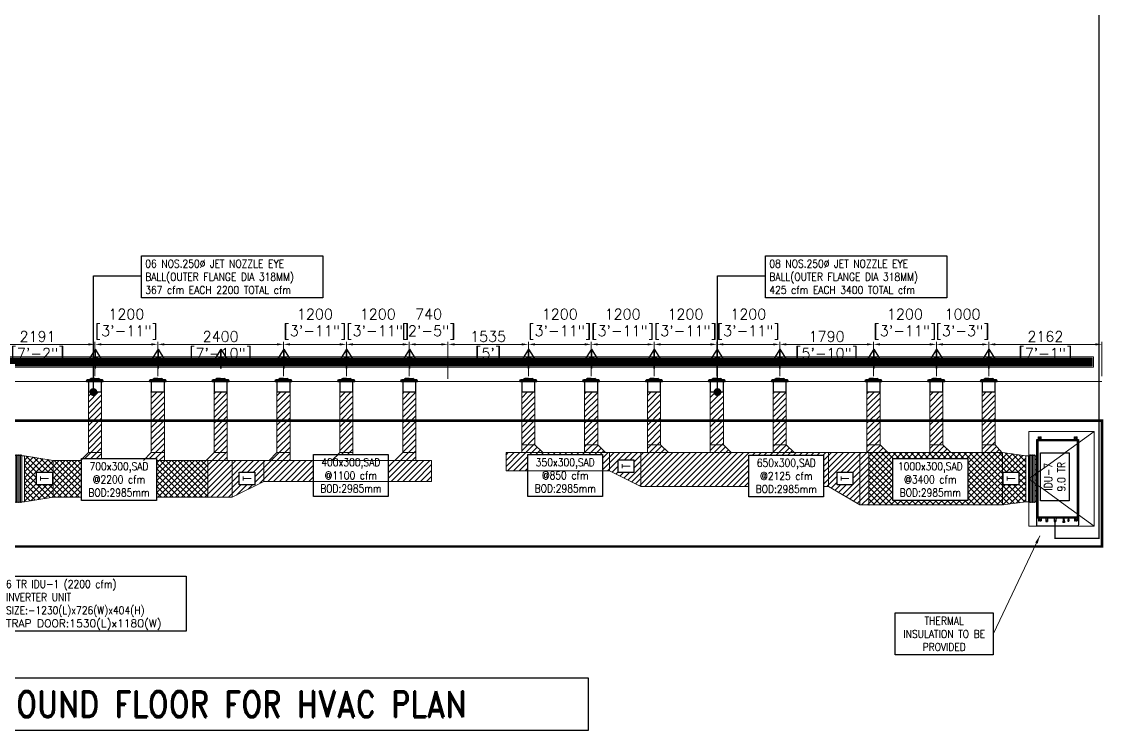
# Model space of a CAD drawing. Header units: millimetres. Extents: x -330573 to 5697, y 22061 to 198972.
# Drawn here: x -96423 to -75773, y 22061 to 35592 of the extents above; entities that cross this region are included whole.
import ezdxf

# ---------------------------------------------------------------- set-up
doc = ezdxf.new("R2010")
doc.units = ezdxf.units.MM
for name, color, linetype, lineweight in [('MECH. EQUIPMENT', 8, 'Continuous', 0), ('VL-AC-ACCOUSTIC INSULATION', 32, 'Continuous', 25), ('VL-AC-DIM', 20, 'Continuous', 25), ('VL-AC-EQUIPMENT', 5, 'Continuous', 25), ('VL-AC-EQUIPMENT TEXT', 7, 'Continuous', 25), ('VL-AC-RAT', 1, 'Continuous', 5), ('VL-AC-SA', 6, 'Continuous', 5), ('VL-AC-SA_TEXT_50', 7, 'Continuous', 25), ('VL-AC-SAT', 72, 'Continuous', 25), ('VL-AC-UNIT TRAP DOOR', 40, 'Continuous', 18), ('VL-AC-VRF PIPE', 152, 'Continuous', 30), ('VL-FC', 21, 'Continuous', 18)]:
    doc.layers.add(name, color=color, linetype=linetype, lineweight=lineweight)
doc.styles.add('50', font='arial.ttf', dxfattribs={"height": 75})
doc.styles.add('ROMANS', font='romans.shx', dxfattribs={"height": 200})
doc.styles.add('VOLTAS - ROMAND', font='romand.shx', dxfattribs={"width": 0.85})
doc.dimstyles.new('Dim50', dxfattribs={"dimtxt": 75, "dimasz": 75, "dimexe": 50, "dimexo": 50, "dimgap": 0.09, "dimtad": 0, "dimdec": 0, "dimzin": 0, "dimdsep": 46, "dimtxsty": '50', "dimblk": 'ARCHTICK', "dimcen": 0.09, "dimdle": 50, "dimclrd": 8, "dimclre": 8, "dimclrt": 2, "dimadec": 0, "dimazin": 0, "dimtfac": 1, "dimtdec": 0, "dimtofl": 0, "dimtmove": 0, "dimatfit": 3, "dimldrblk": 'DOT', "dimfxl": 1, "dimtolj": 1, "dimtzin": 0, "dimlwe": -1, "dimarcsym": 0})
doc.dimstyles.new('VL_DIM', dxfattribs={"dimscale": 1.25, "dimtxt": 200, "dimasz": 125, "dimexe": 50, "dimexo": 50, "dimgap": 50, "dimtad": 1, "dimdec": 0, "dimrnd": 1, "dimzin": 9, "dimdsep": 46, "dimtxsty": 'ROMANS', "dimcen": 0.09, "dimdle": 35, "dimclrd": 7, "dimclre": 7, "dimclrt": 7, "dimadec": 0, "dimazin": 0, "dimtfac": 1, "dimtdec": 0, "dimtmove": 2, "dimatfit": 3, "dimfxl": 1, "dimtolj": 1, "dimtzin": 0, "dimlwd": 15, "dimlwe": 15, "dimarcsym": 1})

# ---------------------------------------------------------------- blocks, each defined once
blk = doc.blocks.new('*U96')
at = {"color": 8}
for p, q in [((30, 66), (33244, 66)), ((30, 54), (33244, 54)), ((30, 42), (33244, 42)), ((30, 30), (33244, 30)), ((30, 18), (33244, 18)), ((30, 6), (33244, 6)), ((30, -6), (33244, -6)), ((30, -18), (33244, -18)), ((30, -30), (33244, -30)), ((30, -42), (33244, -42)), ((30, -54), (33244, -54))]:
    blk.add_line(p, q, dxfattribs=at)
for points in [[(5, 105), (5, -95), (33269, -95), (33269, 105)], [(30, 80), (30, -70), (33244, -70), (33244, 80)]]:
    blk.add_lwpolyline(points, close=True)
blk = doc.blocks.new('*D256')
at = {"layer": 'Defpoints', "color": 0, "transparency": 16777216}
for p in [(-77961, 29430), (-77961, 28776), (-75799, 28776)]:
    blk.add_point(p, dxfattribs=at)
at = {"layer": 'VL-AC-DIM', "color": 7, "lineweight": 15, "transparency": 16777216}
for p, q in [((-77961, 28826), (-77961, 29480)), ((-75924, 29430), (-77836, 29430)), ((-75799, 28826), (-75799, 29480))]:
    blk.add_line(p, q, dxfattribs=at)
at = {"layer": 'VL-AC-DIM', "color": 7, "transparency": 16777216}
for points in [[(-77836, 29451), (-77836, 29409), (-77961, 29430)], [(-75924, 29451), (-75924, 29409), (-75799, 29430)]]:
    blk.add_solid(points, dxfattribs=at)
at = {"layer": 'VL-AC-DIM', "color": 7, "transparency": 16777216, "char_height": 200, "attachment_point": 5, "style": 'ROMANS'}
for s, insert in [('\\A1;2162', (-76880, 29580)), ('\\A1;[7\'-1"]', (-76880, 29227))]:
    blk.add_mtext(s, dxfattribs=dict(at, insert=insert))
blk = doc.blocks.new('*D257')
at = {"layer": 'Defpoints', "color": 0, "transparency": 16777216}
for p in [(-78961, 29430), (-78961, 28776), (-77961, 28776)]:
    blk.add_point(p, dxfattribs=at)
at = {"layer": 'VL-AC-DIM', "color": 7, "lineweight": 15, "transparency": 16777216}
for p, q in [((-78961, 28826), (-78961, 29480)), ((-78086, 29430), (-78836, 29430)), ((-77961, 28826), (-77961, 29480))]:
    blk.add_line(p, q, dxfattribs=at)
at = {"layer": 'VL-AC-DIM', "color": 7, "transparency": 16777216}
for points in [[(-78836, 29451), (-78836, 29409), (-78961, 29430)], [(-78086, 29451), (-78086, 29409), (-77961, 29430)]]:
    blk.add_solid(points, dxfattribs=at)
at = {"layer": 'VL-AC-DIM', "color": 7, "transparency": 16777216, "char_height": 200, "attachment_point": 5, "style": 'ROMANS'}
for s, insert in [('\\A1;1000', (-78461, 30007)), ('\\A1;[3\'-3"]', (-78461, 29655))]:
    blk.add_mtext(s, dxfattribs=dict(at, insert=insert))
blk = doc.blocks.new('*D258')
at = {"layer": 'Defpoints', "color": 0, "transparency": 16777216}
for p in [(-80161, 29430), (-80161, 28776), (-78961, 28776)]:
    blk.add_point(p, dxfattribs=at)
at = {"layer": 'VL-AC-DIM', "color": 7, "lineweight": 15, "transparency": 16777216}
for p, q in [((-80161, 28826), (-80161, 29480)), ((-79086, 29430), (-80036, 29430)), ((-78961, 28826), (-78961, 29480))]:
    blk.add_line(p, q, dxfattribs=at)
at = {"layer": 'VL-AC-DIM', "color": 7, "transparency": 16777216}
for points in [[(-80036, 29451), (-80036, 29409), (-80161, 29430)], [(-79086, 29451), (-79086, 29409), (-78961, 29430)]]:
    blk.add_solid(points, dxfattribs=at)
at = {"layer": 'VL-AC-DIM', "color": 7, "transparency": 16777216, "char_height": 200, "attachment_point": 5, "style": 'ROMANS'}
for s, insert in [('\\A1;1200', (-79561, 30007)), ('\\A1;[3\'-11"]', (-79561, 29655))]:
    blk.add_mtext(s, dxfattribs=dict(at, insert=insert))
blk = doc.blocks.new('*D259')
at = {"layer": 'Defpoints', "color": 0, "transparency": 16777216}
for p in [(-81951, 29430), (-81951, 28776), (-80161, 28776)]:
    blk.add_point(p, dxfattribs=at)
at = {"layer": 'VL-AC-DIM', "color": 7, "lineweight": 15, "transparency": 16777216}
for p, q in [((-81951, 28826), (-81951, 29480)), ((-80286, 29430), (-81826, 29430)), ((-80161, 28826), (-80161, 29480))]:
    blk.add_line(p, q, dxfattribs=at)
at = {"layer": 'VL-AC-DIM', "color": 7, "transparency": 16777216}
for points in [[(-81826, 29451), (-81826, 29409), (-81951, 29430)], [(-80286, 29451), (-80286, 29409), (-80161, 29430)]]:
    blk.add_solid(points, dxfattribs=at)
at = {"layer": 'VL-AC-DIM', "color": 7, "transparency": 16777216, "char_height": 200, "attachment_point": 5, "style": 'ROMANS'}
for s, insert in [('\\A1;1790', (-81056, 29580)), ('\\A1;[5\'-10"]', (-81056, 29227))]:
    blk.add_mtext(s, dxfattribs=dict(at, insert=insert))
blk = doc.blocks.new('*D260')
at = {"layer": 'Defpoints', "color": 0, "transparency": 16777216}
for p in [(-83151, 29430), (-83151, 28776), (-81951, 28776)]:
    blk.add_point(p, dxfattribs=at)
at = {"layer": 'VL-AC-DIM', "color": 7, "lineweight": 15, "transparency": 16777216}
for p, q in [((-83151, 28826), (-83151, 29480)), ((-82076, 29430), (-83026, 29430)), ((-81951, 28826), (-81951, 29480))]:
    blk.add_line(p, q, dxfattribs=at)
at = {"layer": 'VL-AC-DIM', "color": 7, "transparency": 16777216}
for points in [[(-83026, 29451), (-83026, 29409), (-83151, 29430)], [(-82076, 29451), (-82076, 29409), (-81951, 29430)]]:
    blk.add_solid(points, dxfattribs=at)
at = {"layer": 'VL-AC-DIM', "color": 7, "transparency": 16777216, "char_height": 200, "attachment_point": 5, "style": 'ROMANS'}
for s, insert in [('\\A1;1200', (-82551, 30007)), ('\\A1;[3\'-11"]', (-82551, 29655))]:
    blk.add_mtext(s, dxfattribs=dict(at, insert=insert))
blk = doc.blocks.new('*D261')
at = {"layer": 'Defpoints', "color": 0, "transparency": 16777216}
for p in [(-84350, 29430), (-84350, 28776), (-83151, 28776)]:
    blk.add_point(p, dxfattribs=at)
at = {"layer": 'VL-AC-DIM', "color": 7, "lineweight": 15, "transparency": 16777216}
for p, q in [((-84350, 28826), (-84350, 29480)), ((-83276, 29430), (-84225, 29430)), ((-83151, 28826), (-83151, 29480))]:
    blk.add_line(p, q, dxfattribs=at)
at = {"layer": 'VL-AC-DIM', "color": 7, "transparency": 16777216}
for points in [[(-84225, 29451), (-84225, 29409), (-84350, 29430)], [(-83276, 29451), (-83276, 29409), (-83151, 29430)]]:
    blk.add_solid(points, dxfattribs=at)
at = {"layer": 'VL-AC-DIM', "color": 7, "transparency": 16777216, "char_height": 200, "attachment_point": 5, "style": 'ROMANS'}
for s, insert in [('\\A1;1200', (-83751, 30007)), ('\\A1;[3\'-11"]', (-83751, 29655))]:
    blk.add_mtext(s, dxfattribs=dict(at, insert=insert))
blk = doc.blocks.new('*D262')
at = {"layer": 'Defpoints', "color": 0, "transparency": 16777216}
for p in [(-85550, 29430), (-85550, 28776), (-84350, 28776)]:
    blk.add_point(p, dxfattribs=at)
at = {"layer": 'VL-AC-DIM', "color": 7, "lineweight": 15, "transparency": 16777216}
for p, q in [((-85550, 28826), (-85550, 29480)), ((-84475, 29430), (-85425, 29430)), ((-84350, 28826), (-84350, 29480))]:
    blk.add_line(p, q, dxfattribs=at)
at = {"layer": 'VL-AC-DIM', "color": 7, "transparency": 16777216}
for points in [[(-85425, 29451), (-85425, 29409), (-85550, 29430)], [(-84475, 29451), (-84475, 29409), (-84350, 29430)]]:
    blk.add_solid(points, dxfattribs=at)
at = {"layer": 'VL-AC-DIM', "color": 7, "transparency": 16777216, "char_height": 200, "attachment_point": 5, "style": 'ROMANS'}
for s, insert in [('\\A1;1200', (-84950, 30007)), ('\\A1;[3\'-11"]', (-84950, 29655))]:
    blk.add_mtext(s, dxfattribs=dict(at, insert=insert))
blk = doc.blocks.new('*D263')
at = {"layer": 'Defpoints', "color": 0, "transparency": 16777216}
for p in [(-88284, 29430), (-88284, 28721), (-86750, 28776)]:
    blk.add_point(p, dxfattribs=at)
at = {"layer": 'VL-AC-DIM', "color": 7, "lineweight": 15, "transparency": 16777216}
for p, q in [((-88284, 28771), (-88284, 29480)), ((-86875, 29430), (-88159, 29430)), ((-86750, 28826), (-86750, 29480))]:
    blk.add_line(p, q, dxfattribs=at)
at = {"layer": 'VL-AC-DIM', "color": 7, "transparency": 16777216}
for points in [[(-88159, 29451), (-88159, 29409), (-88284, 29430)], [(-86875, 29451), (-86875, 29409), (-86750, 29430)]]:
    blk.add_solid(points, dxfattribs=at)
at = {"layer": 'VL-AC-DIM', "color": 7, "transparency": 16777216, "char_height": 200, "attachment_point": 5, "style": 'ROMANS'}
for s, insert in [('\\A1;1535', (-87517, 29580)), ("\\A1;[5']", (-87517, 29227))]:
    blk.add_mtext(s, dxfattribs=dict(at, insert=insert))
blk = doc.blocks.new('*D264')
at = {"layer": 'Defpoints', "color": 0, "transparency": 16777216}
for p in [(-89024, 29430), (-89024, 28776), (-88284, 28721)]:
    blk.add_point(p, dxfattribs=at)
at = {"layer": 'VL-AC-DIM', "color": 7, "lineweight": 15, "transparency": 16777216}
for p, q in [((-89024, 28826), (-89024, 29480)), ((-88409, 29430), (-88899, 29430)), ((-88284, 28771), (-88284, 29480))]:
    blk.add_line(p, q, dxfattribs=at)
at = {"layer": 'VL-AC-DIM', "color": 7, "transparency": 16777216}
for points in [[(-88899, 29451), (-88899, 29409), (-89024, 29430)], [(-88409, 29451), (-88409, 29409), (-88284, 29430)]]:
    blk.add_solid(points, dxfattribs=at)
at = {"layer": 'VL-AC-DIM', "color": 7, "transparency": 16777216, "char_height": 200, "attachment_point": 5, "style": 'ROMANS'}
for s, insert in [('\\A1;740', (-88654, 30007)), ('\\A1;[2\'-5"]', (-88654, 29655))]:
    blk.add_mtext(s, dxfattribs=dict(at, insert=insert))
blk = doc.blocks.new('*D265')
at = {"layer": 'Defpoints', "color": 0, "transparency": 16777216}
for p in [(-90224, 29430), (-90224, 28776), (-89024, 28776)]:
    blk.add_point(p, dxfattribs=at)
at = {"layer": 'VL-AC-DIM', "color": 7, "lineweight": 15, "transparency": 16777216}
for p, q in [((-90224, 28826), (-90224, 29480)), ((-89149, 29430), (-90099, 29430)), ((-89024, 28826), (-89024, 29480))]:
    blk.add_line(p, q, dxfattribs=at)
at = {"layer": 'VL-AC-DIM', "color": 7, "transparency": 16777216}
for points in [[(-90099, 29451), (-90099, 29409), (-90224, 29430)], [(-89149, 29451), (-89149, 29409), (-89024, 29430)]]:
    blk.add_solid(points, dxfattribs=at)
at = {"layer": 'VL-AC-DIM', "color": 7, "transparency": 16777216, "char_height": 200, "attachment_point": 5, "style": 'ROMANS'}
for s, insert in [('\\A1;1200', (-89624, 30007)), ('\\A1;[3\'-11"]', (-89624, 29655))]:
    blk.add_mtext(s, dxfattribs=dict(at, insert=insert))
blk = doc.blocks.new('*D266')
at = {"layer": 'Defpoints', "color": 0, "transparency": 16777216}
for p in [(-91424, 29430), (-91424, 28776), (-90224, 28776)]:
    blk.add_point(p, dxfattribs=at)
at = {"layer": 'VL-AC-DIM', "color": 7, "lineweight": 15, "transparency": 16777216}
for p, q in [((-91424, 28826), (-91424, 29480)), ((-90349, 29430), (-91299, 29430)), ((-90224, 28826), (-90224, 29480))]:
    blk.add_line(p, q, dxfattribs=at)
at = {"layer": 'VL-AC-DIM', "color": 7, "transparency": 16777216}
for points in [[(-91299, 29451), (-91299, 29409), (-91424, 29430)], [(-90349, 29451), (-90349, 29409), (-90224, 29430)]]:
    blk.add_solid(points, dxfattribs=at)
at = {"layer": 'VL-AC-DIM', "color": 7, "transparency": 16777216, "char_height": 200, "attachment_point": 5, "style": 'ROMANS'}
for s, insert in [('\\A1;1200', (-90824, 30007)), ('\\A1;[3\'-11"]', (-90824, 29655))]:
    blk.add_mtext(s, dxfattribs=dict(at, insert=insert))
blk = doc.blocks.new('*D267')
at = {"layer": 'Defpoints', "color": 0, "transparency": 16777216}
for p in [(-93824, 29430), (-93824, 28776), (-91424, 28776)]:
    blk.add_point(p, dxfattribs=at)
at = {"layer": 'VL-AC-DIM', "color": 7, "lineweight": 15, "transparency": 16777216}
for p, q in [((-93824, 28826), (-93824, 29480)), ((-91549, 29430), (-93699, 29430)), ((-91424, 28826), (-91424, 29480))]:
    blk.add_line(p, q, dxfattribs=at)
at = {"layer": 'VL-AC-DIM', "color": 7, "transparency": 16777216}
for points in [[(-93699, 29451), (-93699, 29409), (-93824, 29430)], [(-91549, 29451), (-91549, 29409), (-91424, 29430)]]:
    blk.add_solid(points, dxfattribs=at)
at = {"layer": 'VL-AC-DIM', "color": 7, "transparency": 16777216, "char_height": 200, "attachment_point": 5, "style": 'ROMANS'}
for s, insert in [('\\A1;2400', (-92624, 29580)), ('\\A1;[7\'-10"]', (-92624, 29227))]:
    blk.add_mtext(s, dxfattribs=dict(at, insert=insert))
blk = doc.blocks.new('*D268')
at = {"layer": 'Defpoints', "color": 0, "transparency": 16777216}
for p in [(-95024, 29430), (-95024, 28776), (-93824, 28776)]:
    blk.add_point(p, dxfattribs=at)
at = {"layer": 'VL-AC-DIM', "color": 7, "lineweight": 15, "transparency": 16777216}
for p, q in [((-95024, 28826), (-95024, 29480)), ((-93949, 29430), (-94899, 29430)), ((-93824, 28826), (-93824, 29480))]:
    blk.add_line(p, q, dxfattribs=at)
at = {"layer": 'VL-AC-DIM', "color": 7, "transparency": 16777216}
for points in [[(-94899, 29451), (-94899, 29409), (-95024, 29430)], [(-93949, 29451), (-93949, 29409), (-93824, 29430)]]:
    blk.add_solid(points, dxfattribs=at)
at = {"layer": 'VL-AC-DIM', "color": 7, "transparency": 16777216, "char_height": 200, "attachment_point": 5, "style": 'ROMANS'}
for s, insert in [('\\A1;1200', (-94424, 30007)), ('\\A1;[3\'-11"]', (-94424, 29655))]:
    blk.add_mtext(s, dxfattribs=dict(at, insert=insert))
blk = doc.blocks.new('*D269')
at = {"layer": 'Defpoints', "color": 0, "transparency": 16777216}
for p in [(-97214, 29430), (-97214, 28776), (-95024, 28776)]:
    blk.add_point(p, dxfattribs=at)
at = {"layer": 'VL-AC-DIM', "color": 7, "lineweight": 15, "transparency": 16777216}
for p, q in [((-97214, 28826), (-97214, 29480)), ((-95149, 29430), (-97089, 29430)), ((-95024, 28826), (-95024, 29480))]:
    blk.add_line(p, q, dxfattribs=at)
at = {"layer": 'VL-AC-DIM', "color": 7, "transparency": 16777216}
for points in [[(-97089, 29451), (-97089, 29409), (-97214, 29430)], [(-95149, 29451), (-95149, 29409), (-95024, 29430)]]:
    blk.add_solid(points, dxfattribs=at)
at = {"layer": 'VL-AC-DIM', "color": 7, "transparency": 16777216, "char_height": 200, "attachment_point": 5, "style": 'ROMANS'}
for s, insert in [('\\A1;2191', (-96119, 29580)), ('\\A1;[7\'-2"]', (-96119, 29227))]:
    blk.add_mtext(s, dxfattribs=dict(at, insert=insert))
blk = doc.blocks.new('VL EQUIPMENT')
at = {"layer": 'MECH. EQUIPMENT'}
for p, q in [((12041, 41995), (12073, 41995)), ((12073, 41115), (12073, 41995)), ((12098, 41115), (12098, 41995)), ((12123, 41115), (12123, 41995)), ((12148, 41115), (12148, 41995)), ((12173, 41115), (12173, 41995)), ((12198, 41115), (12198, 41995)), ((12041, 41115), (12073, 41115))]:
    blk.add_line(p, q, dxfattribs=at)
for points in [[(12073, 41995), (12085, 42010), (12098, 41995)], [(12098, 41995), (12110, 42010), (12123, 41995)], [(12123, 41995), (12135, 42010), (12148, 41995)], [(12148, 41995), (12160, 42010), (12173, 41995)], [(12173, 41995), (12185, 42010), (12198, 41995)], [(12073, 41115), (12085, 41100), (12098, 41115)], [(12098, 41115), (12110, 41100), (12123, 41115)], [(12123, 41115), (12135, 41100), (12148, 41115)], [(12148, 41115), (12160, 41100), (12173, 41115)], [(12173, 41115), (12185, 41100), (12198, 41115)]]:
    blk.add_lwpolyline(points, dxfattribs=at)
for centre in [(12061, 41988), (12061, 41928), (12061, 41828), (12061, 41728), (12061, 41628), (12061, 41528), (12061, 41428), (12061, 41328), (12061, 41228), (12061, 41126)]:
    blk.add_circle(centre, 1.45, dxfattribs=at)
at = {"layer": 'VL-AC-EQUIPMENT'}
for p, q in [((11290, 42359), (11271, 42359)), ((11271, 42309), (11271, 42359)), ((11288, 42343), (11290, 42343)), ((11290, 42359), (11290, 42343)), ((11321, 42359), (11302, 42359)), ((11302, 42359), (11302, 42343)), ((11302, 42343), (11304, 42343)), ((11321, 42309), (11321, 42359)), ((11959, 42309), (11959, 42359)), ((11978, 42359), (11959, 42359)), ((11976, 42343), (11978, 42343)), ((11978, 42359), (11978, 42343)), ((12009, 42359), (11990, 42359)), ((11990, 42359), (11990, 42343)), ((11990, 42343), (11992, 42343)), ((12009, 42309), (12009, 42359)), ((11271, 42269), (11246, 42269)), ((11286, 42284), (11286, 42309)), ((11304, 42329), (11288, 42329)), ((11992, 42329), (11976, 42329)), ((12001, 42284), (12001, 42309)), ((12016, 42269), (12041, 42269)), ((11271, 40841), (11246, 40841)), ((11271, 40801), (11271, 40751)), ((11290, 40751), (11271, 40751)), ((11286, 40826), (11286, 40801)), ((11288, 40781), (11304, 40781)), ((11290, 40767), (11288, 40767)), ((11290, 40751), (11290, 40767)), ((11302, 40751), (11302, 40767)), ((11321, 40751), (11302, 40751)), ((11321, 40801), (11321, 40751)), ((11428, 40762), (11447, 40762)), ((11428, 40762), (11428, 40744)), ((11447, 40744), (11428, 40744)), ((11431, 40778), (11445, 40778)), ((11431, 40778), (11431, 40764)), ((11431, 40764), (11445, 40764)), ((11432, 40764), (11432, 40762)), ((11433, 40801), (11433, 40778)), ((11442, 40767), (11440, 40767)), ((11443, 40801), (11443, 40778)), ((11444, 40764), (11444, 40762)), ((11445, 40778), (11445, 40764)), ((11447, 40762), (11447, 40744)), ((11514, 40749), (11514, 40723)), ((11514, 40749), (11543, 40749)), ((11514, 40723), (11543, 40723)), ((11517, 40771), (11517, 40754)), ((11517, 40771), (11540, 40771)), ((11517, 40754), (11540, 40754)), ((11518, 40754), (11518, 40749)), ((11521, 40801), (11521, 40771)), ((11537, 40801), (11537, 40771)), ((11540, 40771), (11540, 40754)), ((11540, 40754), (11540, 40749)), ((11543, 40749), (11543, 40723)), ((11673, 40801), (11674, 40768)), ((11706, 40768), (11674, 40768)), ((11674, 40768), (11674, 40743)), ((11706, 40743), (11674, 40743)), ((11707, 40801), (11706, 40768)), ((11706, 40768), (11706, 40743)), ((11834, 40801), (11835, 40768)), ((11867, 40768), (11835, 40768)), ((11835, 40768), (11835, 40743)), ((11867, 40743), (11835, 40743)), ((11868, 40801), (11867, 40768)), ((11867, 40768), (11867, 40743)), ((11959, 40801), (11959, 40751)), ((11978, 40751), (11959, 40751)), ((11976, 40781), (11992, 40781)), ((11978, 40767), (11976, 40767)), ((11978, 40751), (11978, 40767)), ((11990, 40751), (11990, 40767)), ((11992, 40767), (11990, 40767)), ((12009, 40751), (11990, 40751)), ((12001, 40826), (12001, 40801)), ((12009, 40801), (12009, 40751)), ((12016, 40841), (12041, 40841))]:
    blk.add_line(p, q, dxfattribs=at)
at = {"layer": 'VL-AC-EQUIPMENT', "flags": 128}
for points in [[(12041, 42309), (11246, 42309), (11246, 40801), (12041, 40801)], [(12016, 42284), (11271, 42284), (11271, 40826), (12016, 40826)]]:
    blk.add_lwpolyline(points, close=True, dxfattribs=at)
blk.add_lwpolyline([(11246, 40801), (11246, 40676, 0.414214), (11271, 40651), (12016, 40651, 0.414214), (12041, 40676), (12041, 40801)], format="xyb", dxfattribs=at)
at = {"layer": 'VL-AC-EQUIPMENT'}
for centre, start, end in [((11288, 42336), 90, 270), ((11304, 42336), 270, 90), ((11976, 42336), 90, 270), ((11992, 42336), 270, 90), ((11288, 40774), 90, 270), ((11304, 40774), 270, 90), ((11976, 40774), 90, 270), ((11992, 40774), 270, 90)]:
    blk.add_arc(centre, 7, start, end, dxfattribs=at)
blk = doc.blocks.new('VL 6 TR INVERTER UNIT')
at = {"layer": 'MECH. EQUIPMENT'}
for p, q in [((-97136, 27304), (-97104, 27304)), ((-97104, 27304), (-97104, 26424)), ((-97079, 27304), (-97079, 26424)), ((-97054, 27304), (-97054, 26424)), ((-97029, 27304), (-97029, 26424)), ((-97004, 27304), (-97004, 26424)), ((-96979, 27304), (-96979, 26424)), ((-97136, 26424), (-97104, 26424))]:
    blk.add_line(p, q, dxfattribs=at)
for points in [[(-97104, 27304), (-97092, 27319), (-97079, 27304)], [(-97079, 27304), (-97067, 27319), (-97054, 27304)], [(-97054, 27304), (-97042, 27319), (-97029, 27304)], [(-97029, 27304), (-97017, 27319), (-97004, 27304)], [(-97004, 27304), (-96992, 27319), (-96979, 27304)], [(-97104, 26424), (-97092, 26409), (-97079, 26424)], [(-97079, 26424), (-97067, 26409), (-97054, 26424)], [(-97054, 26424), (-97042, 26409), (-97029, 26424)], [(-97029, 26424), (-97017, 26409), (-97004, 26424)], [(-97004, 26424), (-96992, 26409), (-96979, 26424)]]:
    blk.add_lwpolyline(points, dxfattribs=at)
for centre in [(-97116, 27293), (-97116, 27191), (-97116, 27091), (-97116, 26991), (-97116, 26891), (-97116, 26791), (-97116, 26691), (-97116, 26591), (-97116, 26491), (-97116, 26431)]:
    blk.add_circle(centre, 1.45, dxfattribs=at)
at = {"layer": 'VL-AC-EQUIPMENT'}
for p, q in [((-97837, 27479), (-97837, 27529)), ((-97818, 27529), (-97837, 27529)), ((-97822, 27454), (-97822, 27479)), ((-97818, 27513), (-97820, 27513)), ((-97820, 27499), (-97804, 27499)), ((-97818, 27529), (-97818, 27513)), ((-97806, 27529), (-97806, 27513)), ((-97787, 27529), (-97806, 27529)), ((-97787, 27479), (-97787, 27529)), ((-97695, 27536), (-97714, 27536)), ((-97714, 27518), (-97714, 27536)), ((-97714, 27518), (-97695, 27518)), ((-97711, 27516), (-97711, 27518)), ((-97711, 27516), (-97697, 27516)), ((-97711, 27502), (-97711, 27516)), ((-97711, 27502), (-97697, 27502)), ((-97709, 27479), (-97709, 27502)), ((-97701, 27513), (-97703, 27513)), ((-97700, 27479), (-97700, 27502)), ((-97698, 27516), (-97698, 27518)), ((-97697, 27502), (-97697, 27516)), ((-97695, 27518), (-97695, 27536)), ((-97628, 27531), (-97628, 27557)), ((-97628, 27557), (-97599, 27557)), ((-97628, 27531), (-97599, 27531)), ((-97625, 27509), (-97625, 27526)), ((-97625, 27526), (-97602, 27526)), ((-97625, 27509), (-97602, 27509)), ((-97624, 27526), (-97624, 27531)), ((-97621, 27479), (-97621, 27509)), ((-97605, 27479), (-97605, 27509)), ((-97602, 27526), (-97602, 27531)), ((-97602, 27509), (-97602, 27526)), ((-97599, 27531), (-97599, 27557)), ((-97469, 27479), (-97468, 27512)), ((-97436, 27537), (-97468, 27537)), ((-97468, 27512), (-97468, 27537)), ((-97436, 27512), (-97468, 27512)), ((-97436, 27512), (-97436, 27537)), ((-97435, 27479), (-97436, 27512)), ((-97275, 27512), (-97308, 27512)), ((-97308, 27479), (-97308, 27512)), ((-97275, 27537), (-97307, 27537)), ((-97307, 27512), (-97307, 27537)), ((-97275, 27512), (-97275, 27537)), ((-97275, 27479), (-97275, 27512)), ((-97218, 27479), (-97218, 27529)), ((-97199, 27529), (-97218, 27529)), ((-97199, 27513), (-97201, 27513)), ((-97201, 27499), (-97185, 27499)), ((-97199, 27529), (-97199, 27513)), ((-97187, 27529), (-97187, 27513)), ((-97168, 27529), (-97187, 27529)), ((-97185, 27513), (-97187, 27513)), ((-97176, 27454), (-97176, 27479)), ((-97168, 27479), (-97168, 27529)), ((-97837, 27439), (-97862, 27439)), ((-97161, 27439), (-97136, 27439)), ((-97837, 26289), (-97862, 26289)), ((-97837, 26249), (-97837, 26199)), ((-97822, 26274), (-97822, 26249)), ((-97804, 26229), (-97820, 26229)), ((-97787, 26249), (-97787, 26199)), ((-97218, 26249), (-97218, 26199)), ((-97185, 26229), (-97201, 26229)), ((-97176, 26274), (-97176, 26249)), ((-97168, 26249), (-97168, 26199)), ((-97161, 26289), (-97136, 26289)), ((-97818, 26199), (-97837, 26199)), ((-97820, 26215), (-97818, 26215)), ((-97818, 26199), (-97818, 26215)), ((-97806, 26199), (-97806, 26215)), ((-97806, 26215), (-97804, 26215)), ((-97787, 26199), (-97806, 26199)), ((-97199, 26199), (-97218, 26199)), ((-97201, 26215), (-97199, 26215)), ((-97199, 26199), (-97199, 26215)), ((-97187, 26215), (-97185, 26215)), ((-97187, 26199), (-97187, 26215)), ((-97168, 26199), (-97187, 26199))]:
    blk.add_line(p, q, dxfattribs=at)
at = {"layer": 'VL-AC-EQUIPMENT', "flags": 128}
blk.add_lwpolyline([(-97862, 27479), (-97862, 27604, -0.414214), (-97837, 27629), (-97161, 27629, -0.414214), (-97136, 27604), (-97136, 27479)], format="xyb", dxfattribs=at)
for points in [[(-97136, 26249), (-97862, 26249), (-97862, 27479), (-97136, 27479)], [(-97161, 26274), (-97837, 26274), (-97837, 27454), (-97161, 27454)]]:
    blk.add_lwpolyline(points, close=True, dxfattribs=at)
at = {"layer": 'VL-AC-EQUIPMENT'}
for centre, start, end in [((-97820, 27506), 90, 270), ((-97804, 27506), 270, 90), ((-97201, 27506), 90, 270), ((-97185, 27506), 270, 90), ((-97820, 26222), 90, 270), ((-97804, 26222), 270, 90), ((-97201, 26222), 90, 270), ((-97185, 26222), 270, 90)]:
    blk.add_arc(centre, 7, start, end, dxfattribs=at)
blk = doc.blocks.new('*D293')
at = {"layer": 'Defpoints', "color": 0, "transparency": 16777216}
for p in [(-85550, 29430), (-86750, 28776), (-85550, 28776)]:
    blk.add_point(p, dxfattribs=at)
at = {"layer": 'VL-AC-DIM', "color": 7, "lineweight": 15, "transparency": 16777216}
for p, q in [((-86750, 28826), (-86750, 29480)), ((-86625, 29430), (-85675, 29430)), ((-85550, 28826), (-85550, 29480))]:
    blk.add_line(p, q, dxfattribs=at)
at = {"layer": 'VL-AC-DIM', "color": 7, "transparency": 16777216}
for points in [[(-86625, 29451), (-86625, 29409), (-86750, 29430)], [(-85675, 29451), (-85675, 29409), (-85550, 29430)]]:
    blk.add_solid(points, dxfattribs=at)
at = {"layer": 'VL-AC-DIM', "color": 7, "transparency": 16777216, "char_height": 200, "attachment_point": 5, "style": 'ROMANS'}
for s, insert in [('\\A1;1200', (-86150, 30007)), ('\\A1;[3\'-11"]', (-86150, 29655))]:
    blk.add_mtext(s, dxfattribs=dict(at, insert=insert))
blk = doc.blocks.new('VL SA JET NOZZEL')
at = {"layer": 'VL-AC-SAT'}
for p, q in [((4, 562, 0), (-125, 350, 0)), ((-125, 350, 0), (4, 419, 0)), ((4, 562, 0), (4, 192, 0)), ((4, 192, 0), (4, 562, 0)), ((4, 562, 0), (134, 350, 0)), ((4, 562, 0), (4, 192, 0)), ((4, 192, 0), (4, 562, 0)), ((134, 350, 0), (4, 419, 0)), ((0, 0), (-70, 0)), ((0, 0), (70, 0)), ((-160, -40), (-147, -25)), ((160, -40), (-160, -40)), ((160, -40), (147, -25))]:
    blk.add_line(p, q, dxfattribs=at)
for points in [[(-160, -40), (-160, -55), (160, -55), (160, -40)], [(147, -25), (-147, -25)]]:
    blk.add_lwpolyline(points, dxfattribs=at)
at = {"layer": 'VL-AC-SAT', "elevation": 0}
blk.add_lwpolyline([(125, -255), (125, -55), (-125, -55), (-125, -255)], close=True, dxfattribs=at)
at = {"layer": 'VL-AC-SAT'}
for centre, start, end in [((-64, -42), 97.9087, 155.9574), ((64, -42), 24.0426, 82.0913)]:
    blk.add_arc(centre, 42.9, start, end, dxfattribs=at)

msp = doc.modelspace()

# ---------------------------------------------------------------- hatches: boundary and pattern name
at = {"layer": 'VL-AC-ACCOUSTIC INSULATION'}
h = msp.add_hatch(dxfattribs=at)
h.set_pattern_fill('ANSI31', color=8, scale=25)
h.paths.add_polyline_path([(-94898.6, 27363.7), (-95148.6, 27363.7), (-95298.6, 27213.7), (-94898.6, 27213.7)])
h.paths.add_polyline_path([(-94898.6, 28520.9), (-95148.6, 28520.9), (-95148.6, 27363.7), (-94898.6, 27363.7)])
h.paths.add_polyline_path([(-93698.6, 27363.7), (-93948.6, 27363.7), (-94098.6, 27213.7), (-93698.6, 27213.7)])
h.paths.add_polyline_path([(-93698.6, 28520.9), (-93948.6, 28520.9), (-93948.6, 27363.7), (-93698.6, 27363.7)])
h.paths.add_polyline_path([(-92498.6, 27363.7), (-92748.6, 27363.7), (-92898.6, 27213.7), (-92498.6, 27213.7)])
h.paths.add_polyline_path([(-92498.6, 28520.9), (-92748.6, 28520.9), (-92748.6, 27363.7), (-92498.6, 27363.7)])
h.paths.add_polyline_path([(-92402.4, 27213.7), (-92869.5, 27213.7), (-92869.5, 26513.7), (-92402.4, 26513.7)])
h.paths.add_polyline_path([(-91802.4, 27213.7), (-92402.4, 27213.7), (-92402.4, 26513.7), (-91802.4, 26813.7)])
h.paths.add_polyline_path([(-88598.9, 27213.7), (-91802.4, 27213.7), (-91802.4, 26813.7), (-88598.9, 26813.7)])
h.paths.add_polyline_path([(-91298.9, 27363.7), (-91548.9, 27363.7), (-91698.9, 27213.7), (-91298.9, 27213.7)])
h.paths.add_polyline_path([(-91298.9, 28520.9), (-91548.9, 28520.9), (-91548.9, 27363.7), (-91298.9, 27363.7)])
h.paths.add_polyline_path([(-90098.9, 27363.7), (-90348.9, 27363.7), (-90498.9, 27213.7), (-90098.9, 27213.7)])
h.paths.add_polyline_path([(-90098.9, 28520.9), (-90348.9, 28520.9), (-90348.9, 27363.7), (-90098.9, 27363.7)])
h.paths.add_polyline_path([(-88898.9, 27363.7), (-89148.9, 27363.7), (-89298.9, 27213.7), (-88898.9, 27213.7)])
h.paths.add_polyline_path([(-88898.9, 28520.9), (-89148.9, 28520.9), (-89148.9, 27363.7), (-88898.9, 27363.7)])
h = msp.add_hatch(dxfattribs=at)
h.set_pattern_fill('ANSI31', color=8, scale=25)
h.paths.add_polyline_path([(-77836, 27513.7), (-78086, 27513.7), (-78086, 27363.7), (-77711, 27363.7)])
h.paths.add_polyline_path([(-77836, 28520.9), (-78086, 28520.9), (-78086, 27513.7), (-77836, 27513.7)])
h.paths.add_polyline_path([(-78836, 27513.7), (-79086, 27513.7), (-79086, 27363.7), (-78686, 27363.7)])
h.paths.add_polyline_path([(-78836, 28520.9), (-79086, 28520.9), (-79086, 27513.7), (-78836, 27513.7)])
h.paths.add_polyline_path([(-80036, 27513.7), (-80286, 27513.7), (-80286, 27363.7), (-79886, 27363.7)])
h.paths.add_polyline_path([(-80036, 28520.9), (-80286, 28520.9), (-80286, 27513.7), (-80036, 27513.7)])
h.paths.add_polyline_path([(-80251.1, 27363.7), (-80421.3, 27363.7), (-80421.3, 26363.7), (-80251.1, 26363.7)])
h.paths.add_polyline_path([(-80421.3, 27363.7), (-81021.3, 27363.7), (-81021.3, 26713.7), (-80421.3, 26363.7)])
h.paths.add_polyline_path([(-81021.3, 27363.7), (-84600.7, 27363.7), (-84600.7, 26713.7), (-81021.3, 26713.7)])
h.paths.add_polyline_path([(-84600.7, 27363.7), (-85200.7, 27363.7), (-85200.7, 27013.7), (-84600.7, 26713.7)])
h.paths.add_polyline_path([(-85200.7, 27363.7), (-87174.5, 27363.7), (-87174.5, 27013.7), (-85200.7, 27013.7)])
h.paths.add_polyline_path([(-86624.5, 27513.7), (-86874.5, 27513.7), (-86874.5, 27363.7), (-86474.5, 27363.7)])
h.paths.add_polyline_path([(-86624.5, 28520.9), (-86874.5, 28520.9), (-86874.5, 27513.7), (-86624.5, 27513.7)])
h.paths.add_polyline_path([(-85425, 27513.7), (-85675, 27513.7), (-85675, 27363.7), (-85275, 27363.7)])
h.paths.add_polyline_path([(-85425, 28520.9), (-85675, 28520.9), (-85675, 27513.7), (-85425, 27513.7)])
h.paths.add_polyline_path([(-84225.4, 27513.7), (-84475.4, 27513.7), (-84475.4, 27363.7), (-84075.4, 27363.7)])
h.paths.add_polyline_path([(-84225.4, 28520.9), (-84475.4, 28520.9), (-84475.4, 27513.7), (-84225.4, 27513.7)])
h.paths.add_polyline_path([(-83025.8, 27513.7), (-83275.8, 27513.7), (-83275.8, 27363.7), (-82875.8, 27363.7)])
h.paths.add_polyline_path([(-83025.8, 28520.9), (-83275.8, 28520.9), (-83275.8, 27513.7), (-83025.8, 27513.7)])
h.paths.add_polyline_path([(-81826.2, 27513.7), (-82076.2, 27513.7), (-82076.2, 27363.7), (-81676.2, 27363.7)])
h.paths.add_polyline_path([(-81826.2, 28520.9), (-82076.2, 28520.9), (-82076.2, 27513.7), (-81826.2, 27513.7)])
at = {"layer": 'VL-AC-ACCOUSTIC INSULATION', "lineweight": -3}
h = msp.add_hatch(dxfattribs=at)
h.set_pattern_fill('ANSI37', color=256, scale=25)
h.paths.add_polyline_path([(-95819.5, 27213.7), (-96369.5, 27304), (-96369.5, 26424), (-95819.5, 26513.7)])
h.paths.add_polyline_path([(-92869.5, 27213.7), (-95819.5, 27213.7), (-95819.5, 26513.7), (-92869.5, 26513.7)])
h = msp.add_hatch(dxfattribs=at)
h.set_pattern_fill('ANSI37', color=256, scale=25)
h.paths.add_polyline_path([(-77251.1, 27303.7), (-77701.1, 27363.7), (-77701.1, 26363.7), (-77251.1, 26423.7)])
h.paths.add_polyline_path([(-77701.1, 27363.7), (-80251.1, 27363.7), (-80251.1, 26363.7), (-77701.1, 26363.7)])

# ---------------------------------------------------------------- linework, layer by layer
at = {"layer": 'VL-AC-SA'}
for points in [[(-95148.6, 28520.9), (-95148.6, 27363.7)], [(-94898.6, 28520.9), (-94898.6, 27213.7)], [(-93948.6, 28520.9), (-93948.6, 27363.7)], [(-93698.6, 28520.9), (-93698.6, 27213.7)], [(-92748.6, 28520.9), (-92748.6, 27363.7)], [(-92498.6, 28520.9), (-92498.6, 27213.7)], [(-91548.9, 28520.9), (-91548.9, 27363.7)], [(-91298.9, 28520.9), (-91298.9, 27213.7)], [(-90348.9, 28520.9), (-90348.9, 27363.7)], [(-90098.9, 28520.9), (-90098.9, 27213.7)], [(-89148.9, 28520.9), (-89148.9, 27363.7)], [(-88898.9, 28520.9), (-88898.9, 27213.7)], [(-80286, 28520.9), (-80286, 27363.7)], [(-80036, 28520.9), (-80036, 27513.7)], [(-79086, 28520.9), (-79086, 27363.7)], [(-78836, 28520.9), (-78836, 27513.7)], [(-78086, 28520.9), (-78086, 27363.7)], [(-77836, 28520.9), (-77836, 27513.7)], [(-86874.5, 27513.7), (-86624.5, 27513.7)], [(-85675, 27513.7), (-85425, 27513.7)], [(-84475.4, 27513.7), (-84225.4, 27513.7)], [(-84225.4, 27513.7), (-84075.4, 27363.7)], [(-83275.8, 27513.7), (-83025.8, 27513.7)], [(-83025.8, 27513.7), (-82875.8, 27363.7)], [(-82076.2, 27513.7), (-81826.2, 27513.7)], [(-96419.5, 27304), (-96369.5, 27304)], [(-95148.6, 27363.7), (-94898.6, 27363.7)], [(-93948.6, 27363.7), (-93698.6, 27363.7)], [(-92748.6, 27363.7), (-92898.6, 27213.7)], [(-92748.6, 27363.7), (-92498.6, 27363.7)], [(-91548.9, 27363.7), (-91698.9, 27213.7)], [(-91548.9, 27363.7), (-91298.9, 27363.7)], [(-89148.9, 27363.7), (-89298.9, 27213.7)], [(-89148.9, 27363.7), (-88898.9, 27363.7)], [(-87174.5, 27363.7), (-87174.5, 27013.7)], [(-80251.1, 27363.7), (-80251.1, 26363.7)], [(-77201.1, 27303.7), (-77251.1, 27303.7)], [(-95819.5, 27213.7), (-92402.4, 27213.7)], [(-92869.5, 27213.7), (-92869.5, 26513.7)], [(-88598.9, 27213.7), (-88598.9, 26813.7)], [(-84600.7, 26713.7), (-81021.3, 26713.7)], [(-95819.5, 26513.7), (-92402.4, 26513.7)], [(-96419.5, 26424), (-96369.5, 26424)], [(-77201.1, 26423.7), (-77251.1, 26423.7)]]:
    msp.add_lwpolyline(points, dxfattribs=at)
at = {"layer": 'VL-AC-SA', "elevation": 0}
for points in [[(-86874.5, 28520.9), (-86874.5, 27363.7)], [(-86624.5, 28520.9), (-86624.5, 27513.7)], [(-85675, 28520.9), (-85675, 27363.7)], [(-85425, 28520.9), (-85425, 27513.7)], [(-84475.4, 28520.9), (-84475.4, 27363.7)], [(-84225.4, 28520.9), (-84225.4, 27513.7)], [(-83275.8, 28520.9), (-83275.8, 27363.7)], [(-83025.8, 28520.9), (-83025.8, 27513.7)], [(-82076.2, 28520.9), (-82076.2, 27363.7)], [(-81826.2, 28520.9), (-81826.2, 27513.7)], [(-80286, 27513.7), (-80036, 27513.7)], [(-80036, 27513.7), (-79886, 27363.7)], [(-79086, 27513.7), (-78836, 27513.7)], [(-78836, 27513.7), (-78686, 27363.7)], [(-78086, 27513.7), (-77836, 27513.7)], [(-77836, 27513.7), (-77711, 27363.7)]]:
    msp.add_lwpolyline(points, dxfattribs=at)
at = {"layer": 'VL-AC-SA'}
for points in [[(-96369.5, 27304), (-96369.5, 26424), (-95819.5, 26513.7), (-95819.5, 27213.7)], [(-85200.7, 27363.7), (-85200.7, 27013.7), (-84600.7, 26713.7), (-84600.7, 27363.7)], [(-81021.3, 27363.7), (-81021.3, 26713.7), (-80421.3, 26363.7), (-80421.3, 27363.7)], [(-77251.1, 27303.7), (-77251.1, 26423.7), (-77701.1, 26363.7), (-77701.1, 27363.7)], [(-91802.4, 27213.7), (-91802.4, 26813.7), (-92402.4, 26513.7), (-92402.4, 27213.7)]]:
    msp.add_lwpolyline(points, close=True, dxfattribs=at)
at = {"layer": 'VL-AC-UNIT TRAP DOOR', "const_width": 50}
msp.add_lwpolyline([(-110569.2, 27970.9), (-75797.9, 27970.9), (-75797.9, 25570.9), (-110569.2, 25570.9), (-110569.2, 25570.9)], dxfattribs=at)

# ---------------------------------------------------------------- block references
at = {"layer": 'VL-AC-EQUIPMENT'}
msp.add_blockref('VL 6 TR INVERTER UNIT', (559.6, 0), dxfattribs=at)
at = {"layer": 'VL-AC-EQUIPMENT', "color": 8, "xscale": -1}
msp.add_blockref('VL EQUIPMENT', (-65003.4, -14691.9), dxfattribs=at)
at = {"layer": 'VL-AC-RAT', "xscale": -1, "rotation": 180}
msp.add_blockref('*U96', (-109228.4, 29097.4, 0), dxfattribs=at)
at = {"layer": 'VL-AC-SAT'}
for p in [(-95023.6, 28775.9, 0), (-93823.6, 28775.9, 0), (-92623.6, 28775.9, 0), (-91423.9, 28775.9, 0), (-90223.9, 28775.9, 0), (-89023.9, 28775.9, 0), (-86749.5, 28775.9, 0), (-85550, 28775.9, 0), (-84350.4, 28775.9, 0), (-83150.8, 28775.9, 0), (-81951.2, 28775.9, 0), (-80161, 28775.9, 0), (-78961, 28775.9, 0), (-77961, 28775.9, 0)]:
    msp.add_blockref('VL SA JET NOZZEL', p, dxfattribs=at)

# ---------------------------------------------------------------- texts
at = {"layer": 'VL-AC-EQUIPMENT TEXT', "insert": (-95040.3, 24453.2, 0), "char_height": 150, "width": 3363.279, "attachment_point": 5, "style": 'VOLTAS - ROMAND', "bg_fill": 19, "box_fill_scale": 1.5, "bg_fill_color": 256, "bg_fill_transparency": 0}
msp.add_mtext('\\pxql;6 TR IDU-1 (2200 cfm) \\PINVERTER UNIT \\PSIZE:-1230(L)x726(W)x404(H)\\P{\\W1;\\C7;TRAP DOOR:1530(L)x1180(W)}', dxfattribs=at)
at = {"layer": 'VL-AC-SA_TEXT_50', "attachment_point": 5, "style": 'VOLTAS - ROMAND', "bg_fill": 19, "box_fill_scale": 1.5, "bg_fill_color": 256, "bg_fill_transparency": 0}
for s, insert, char_height, width in [('\\pxql;08 NOS.250∅ JET NOZZLE EYE BALL(OUTER FLANGE DIA 318MM)  \\P425 cfm EACH 3400 TOTAL cfm', (-80492.4, 30719.6, 0), 150, 3312.298), ('THERMAL INSULATION TO BE PROVIDED', (-78811.5, 23901.7, 0), 150, 1725.786), ('\\pxql;GROUND FLOOR FOR HVAC PLAN', (-91565.9, 22560.6), 500, 11417.128)]:
    msp.add_mtext(s, dxfattribs=dict(at, insert=insert, char_height=char_height, width=width))

# ---------------------------------------------------------------- dimensions: what is measured, and where the dimension line sits
at = {"layer": 'VL-AC-DIM'}
for base, p1, p2, picture, middle in [((-95023.6, 29429.8), (-93823.6, 28775.9), (-95023.6, 28775.9), '*D268', (-94423.6, 29857.2)), ((-91423.9, 29429.8), (-90223.9, 28775.9), (-91423.9, 28775.9), '*D266', (-90823.9, 29857.2)), ((-90223.9, 29429.8), (-89023.9, 28775.9), (-90223.9, 28775.9), '*D265', (-89623.9, 29857.2)), ((-89023.9, 29429.8), (-88284.2, 28720.9), (-89023.9, 28775.9), '*D264', (-88654, 29857.2)), ((-85549.9563, 29429.7974), (-86749.5458, 28775.9132), (-85549.9563, 28775.9136), '*D293', (-86149.7511, 29857.1783)), ((-85550, 29429.8), (-84350.4, 28775.9), (-85550, 28775.9), '*D262', (-84950.2, 29857.2)), ((-84350.4, 29429.8), (-83150.8, 28775.9), (-84350.4, 28775.9), '*D261', (-83750.6, 29857.2)), ((-83150.8, 29429.8), (-81951.2, 28775.9), (-83150.8, 28775.9), '*D260', (-82551, 29857.2)), ((-80161, 29429.8), (-78961, 28775.9), (-80161, 28775.9), '*D258', (-79561, 29857.2)), ((-78961, 29429.8), (-77961, 28775.9), (-78961, 28775.9), '*D257', (-78461, 29857.2)), ((-97214.3, 29429.8), (-95023.6, 28775.9), (-97214.3, 28775.9), '*D269', (-96118.9, 29429.8)), ((-93823.6, 29429.8), (-91423.9, 28775.9), (-93823.6, 28775.9), '*D267', (-92623.7, 29429.8)), ((-88284.2, 29429.8), (-86749.5, 28775.9), (-88284.2, 28720.9), '*D263', (-87516.9, 29429.8)), ((-81951.2, 29429.8), (-80161, 28775.9), (-81951.2, 28775.9), '*D259', (-81056.1, 29429.8)), ((-77961, 29429.8), (-75799.2, 28775.9), (-77961, 28775.9), '*D256', (-76880.1, 29429.8))]:
    dim = msp.add_linear_dim(base=base, p1=p1, p2=p2, dimstyle='VL_DIM', override={"dimscale": 1, "dimpost": '\\X'}, dxfattribs=at)
    dim.commit()
    dim.dimension.update_dxf_attribs({"geometry": picture, "text_midpoint": middle})

# ---------------------------------------------------------------- next in the draw order: linework, layer by layer
at = {"layer": 'VL-FC', "const_width": 15}
msp.add_lwpolyline([(-110789.2, 34510.9), (-110789.2, 28720.9), (-75799.2, 28720.9)], dxfattribs=at)

# ---------------------------------------------------------------- next in the draw order: texts
at = {"layer": 'VL-AC-SA_TEXT_50', "char_height": 150, "width": 1276.5, "attachment_point": 5, "style": 'VOLTAS - ROMAND', "bg_fill": 19, "box_fill_scale": 1.5, "bg_fill_color": 256, "bg_fill_transparency": 0}
for s, insert in [('400x300,SAD\\P@1100 cfm\\PBOD:2985mm ', (-90138.9, 26927.8, 0)), ('350x300,SAD\\P@850 cfm\\PBOD:2985mm ', (-86045.8, 26928.4, 0)), ('650x300,SAD\\P@2125 cfm\\PBOD:2985mm ', (-81825.8, 26917.6, 0)), ('700x300,SAD\\P@2200 cfm\\PBOD:2985mm ', (-94564.8, 26850.4, 0)), ('1000x300,SAD\\P@3400 cfm\\PBOD:2985mm ', (-79076.1, 26850.4, 0))]:
    msp.add_mtext(s, dxfattribs=dict(at, insert=insert))
at = {"layer": 'VL-AC-SA_TEXT_50', "char_height": 150, "attachment_point": 5, "rotation": 90, "style": 'VOLTAS - ROMAND', "bg_fill": 19, "box_fill_scale": 1.5, "bg_fill_color": 256, "bg_fill_transparency": 0}
for s, insert, width in [('IDU-7\\P9.0 TR', (-76700.1, 26902.6, 0), 766.5), ('T', (-84883.7, 27102.3, 0), 92.571), ('T', (-95986.4, 26868.6, 0), 92.571), ('T', (-92119.4, 26868.3, 0), 92.571), ('T', (-80704.4, 26868.3, 0), 92.571), ('T', (-77534.2, 26868.3, 0), 92.571)]:
    msp.add_mtext(s, dxfattribs=dict(at, insert=insert, width=width))

# ---------------------------------------------------------------- next in the draw order: leaders
at = {"layer": 'VL-AC-EQUIPMENT TEXT'}
msp.add_leader([(-76984.1, 25777.5), (-77873.1, 23912.6)], dimstyle='VL_DIM', override={"dimtad": 0, "dimclrd": 256}, dxfattribs=at)
at = {"layer": 'VL-AC-SA_TEXT_50', "color": 7, "ltscale": 0.5}
msp.add_leader([(-83139, 28519.9, 0), (-83139, 30738.4, 0), (-82226.4, 30738.4, 0)], dimstyle='Dim50', override={"dimasz": 150, "dimclrd": 7}, dxfattribs=at)

# ---------------------------------------------------------------- next in the draw order: linework, layer by layer
at = {"layer": 'VL-AC-SA'}
for points in [[(-86624.5, 27513.7), (-86474.5, 27363.7)], [(-85425, 27513.7), (-85275, 27363.7)], [(-81826.2, 27513.7), (-81676.2, 27363.7)], [(-95148.6, 27363.7), (-95298.6, 27213.7)], [(-93948.6, 27363.7), (-94098.6, 27213.7)], [(-90348.9, 27363.7), (-90498.9, 27213.7)], [(-90348.9, 27363.7), (-90098.9, 27363.7)], [(-87174.5, 27363.7), (-77701.1, 27363.7)], [(-91802.4, 27213.7), (-88598.9, 27213.7)], [(-87174.5, 27013.7), (-85200.7, 27013.7)], [(-91802.4, 26813.7), (-88598.9, 26813.7)], [(-80421.3, 26363.7), (-77701.1, 26363.7)]]:
    msp.add_lwpolyline(points, dxfattribs=at)
at = {"layer": 'VL-AC-UNIT TRAP DOOR'}
msp.add_lwpolyline([(-75949.2, 27767.4), (-77194.2, 27767.4), (-77194.2, 25959.4), (-75949.2, 25959.4)], close=True, dxfattribs=at)
msp.add_lwpolyline([(-75949.2, 25959.4), (-77194.2, 26863.4), (-75949.2, 27767.4)], dxfattribs=at)
at = {"layer": 'VL-AC-VRF PIPE', "const_width": 25}
msp.add_lwpolyline([(-76693.7, 26051.4), (-76693.7, 25729.3), (-75854.3, 25729.3), (-75854.3, 53625.9)], dxfattribs=at)

# ---------------------------------------------------------------- next in the draw order: texts
at = {"layer": 'VL-AC-SA_TEXT_50', "insert": (-92406.6, 30719.6, 0), "char_height": 150, "width": 3312.298, "attachment_point": 5, "style": 'VOLTAS - ROMAND', "bg_fill": 19, "box_fill_scale": 1.5, "bg_fill_color": 256, "bg_fill_transparency": 0}
msp.add_mtext('\\pxql;06 NOS.250∅ JET NOZZLE EYE BALL(OUTER FLANGE DIA 318MM)  \\P367 cfm EACH 2200 TOTAL cfm', dxfattribs=at)

# ---------------------------------------------------------------- next in the draw order: leaders
at = {"layer": 'VL-AC-SA_TEXT_50', "color": 7, "ltscale": 0.5}
msp.add_leader([(-95053.2, 28519.9, 0), (-95053.2, 30738.4, 0), (-94140.6, 30738.4, 0)], dimstyle='Dim50', override={"dimasz": 150, "dimclrd": 7}, dxfattribs=at)

doc.saveas('drawing.dxf')
